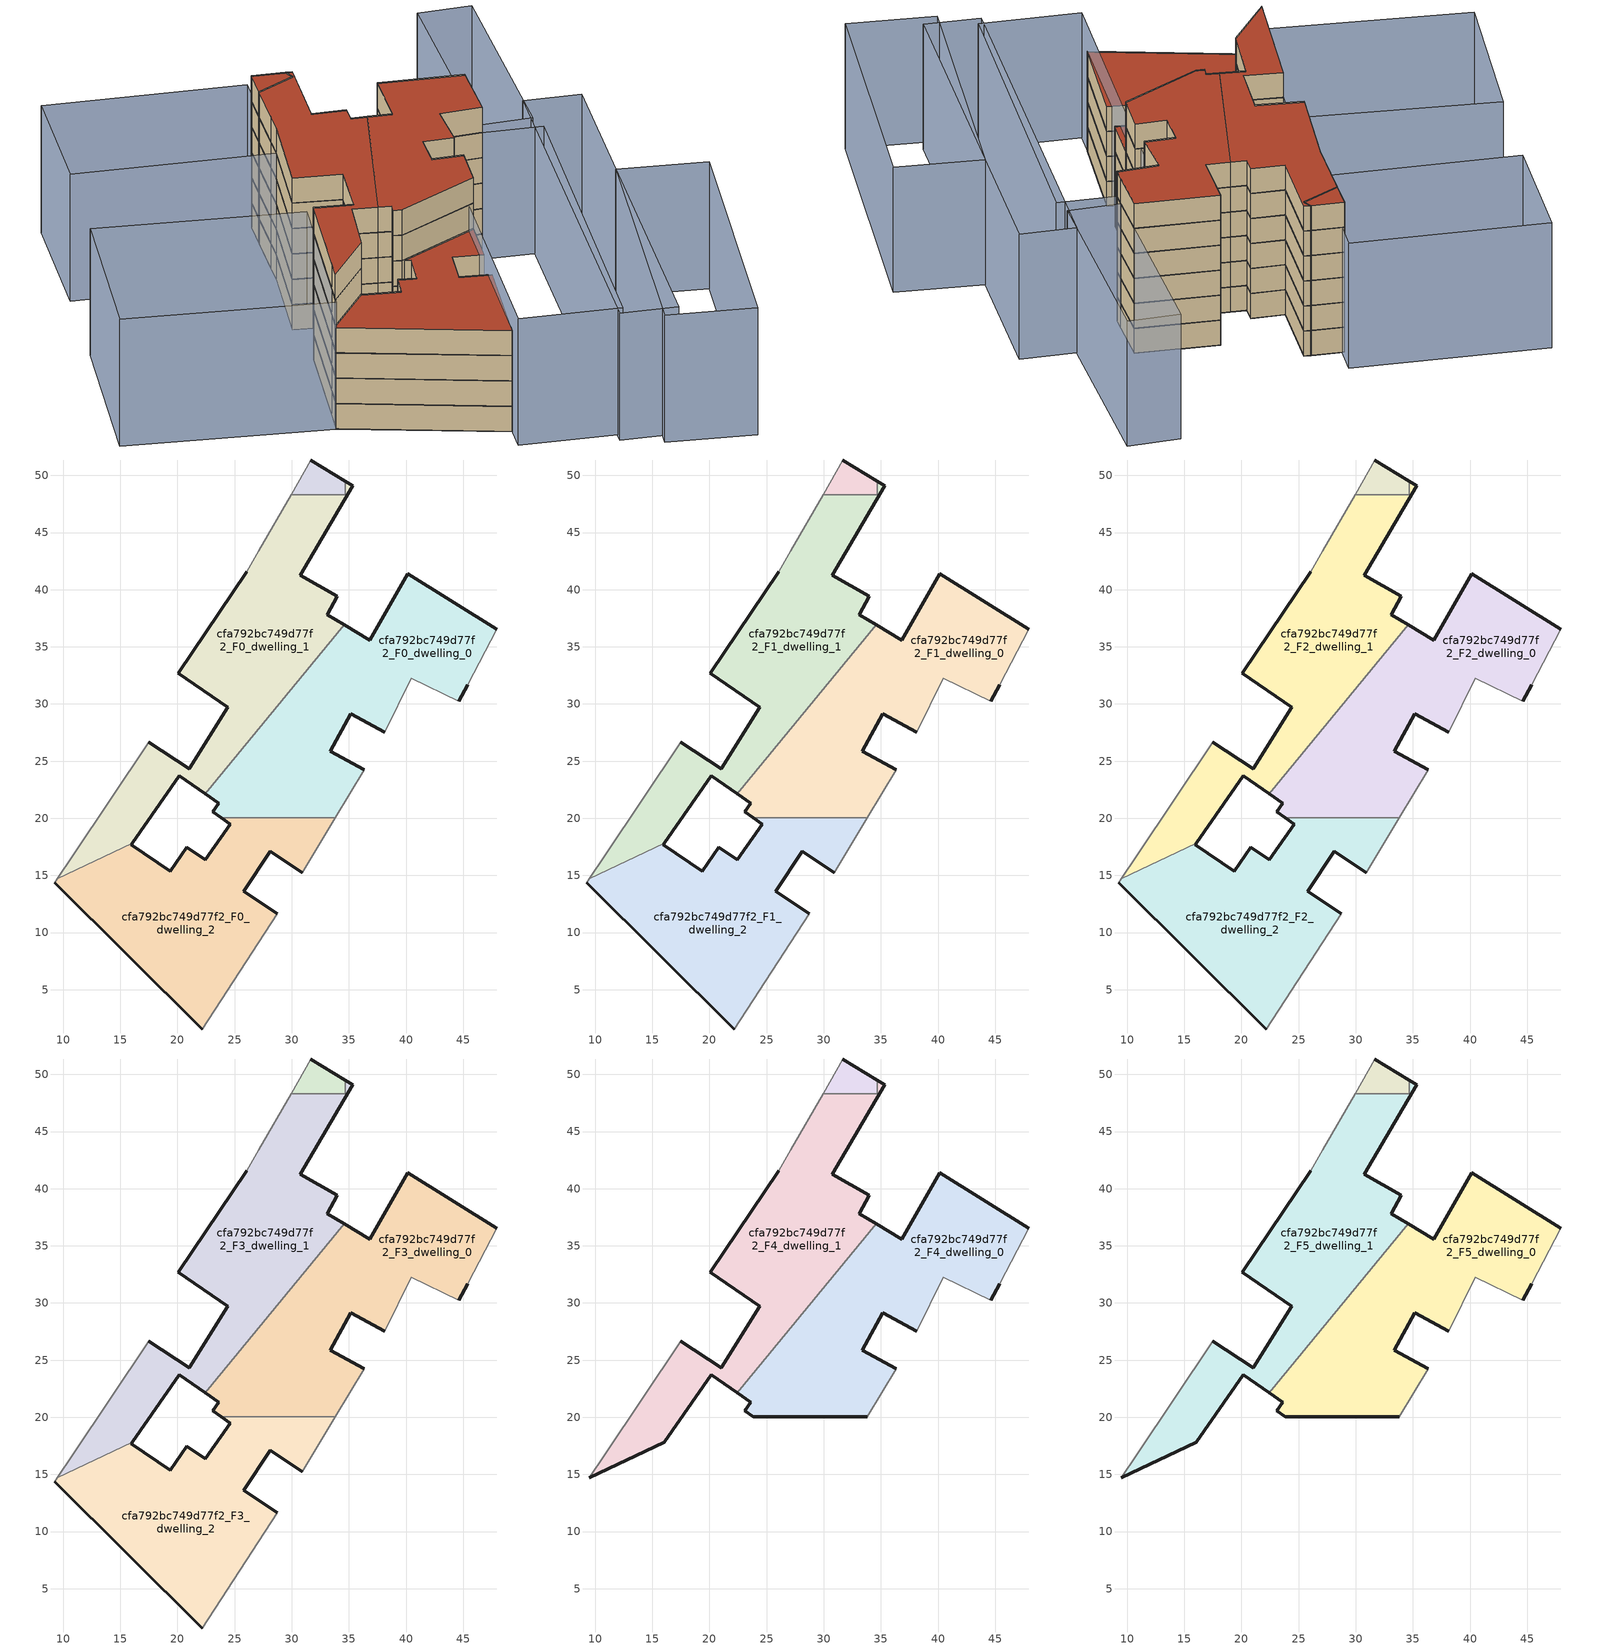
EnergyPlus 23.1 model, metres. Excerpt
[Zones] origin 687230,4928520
cfa792bc749d77f2_F0_dwelling_0
 floor ground (EU_floor_Construction): 44.61,30.25 45.38,31.7 47.96,36.53 40.14,41.41 36.85,35.57 34.58,36.92 22.44,22.13 23.6,21.33 23.08,20.57 23.85,20.03 33.82,20.03 36.35,24.22 33.37,25.86 35.18,29.17 38.14,27.54 40.45,32.25 z0
 wall outside (EU_wall_Construction): 45.38,31.7 44.61,30.25 / 38.14,27.54 35.18,29.17 33.37,25.86 36.35,24.22 / 23.85,20.03 23.08,20.57 23.6,21.33 22.44,22.13 / 34.58,36.92 36.85,35.57 40.14,41.41 47.96,36.53 z0:3
 wall adiabatic (EU_wall_Construction): 47.96,36.53 45.38,31.7 / 44.61,30.25 40.45,32.25 38.14,27.54 / 36.35,24.22 33.82,20.03 z0:3
 wall to cfa792bc749d77f2_F0_dwelling_2 (EU_wall_Construction): 33.82,20.03 23.85,20.03 z0:3
 wall to cfa792bc749d77f2_F0_dwelling_1 (EU_wall_Construction): 22.44,22.13 34.58,36.92 z0:3
cfa792bc749d77f2_F0_dwelling_1
 floor ground (EU_floor_Construction): 22.44,22.13 34.58,36.92 33.1,37.82 33.97,39.41 30.77,41.28 35.36,49.07 34.69,49.48 34.69,48.32 29.94,48.32 27.13,43.41 26.08,41.55 20.09,32.68 24.41,29.7 21.02,24.33 17.5,26.67 10.84,16.73 9.49,14.72 16.05,17.82 20.15,23.72 z0
 wall outside (EU_wall_Construction): 17.5,26.67 21.02,24.33 24.41,29.7 20.09,32.68 26.08,41.55 / 34.69,49.48 35.36,49.07 30.77,41.28 33.97,39.41 33.1,37.82 34.58,36.92 / 22.44,22.13 20.15,23.72 16.05,17.82 z0:3
 wall adiabatic (EU_wall_Construction): 26.08,41.55 27.13,43.41 29.94,48.32 / 9.49,14.72 10.84,16.73 17.5,26.67 z0:3
 wall to cfa792bc749d77f2_F0_circulation (EU_wall_Construction): 29.94,48.32 34.69,48.32 34.69,49.48 z0:3
 wall to cfa792bc749d77f2_F0_dwelling_2 (EU_wall_Construction): 16.05,17.82 9.49,14.72 z0:3
cfa792bc749d77f2_F0_dwelling_2
 floor ground (EU_floor_Construction): 28.73,11.63 25.81,13.61 28.12,17.09 30.93,15.22 33.82,20.03 23.85,20.03 24.62,19.5 22.45,16.36 20.81,17.49 19.36,15.38 15.97,17.71 16.05,17.82 9.49,14.72 9.25,14.37 22.16,1.57 z0
 wall outside (EU_wall_Construction): 16.05,17.82 15.97,17.71 19.36,15.38 20.81,17.49 22.45,16.36 24.62,19.5 23.85,20.03 / 30.93,15.22 28.12,17.09 25.81,13.61 28.73,11.63 / 22.16,1.57 9.25,14.37 z0:3
 wall adiabatic (EU_wall_Construction): 33.82,20.03 30.93,15.22 / 28.73,11.63 22.16,1.57 / 9.25,14.37 9.49,14.72 z0:3
cfa792bc749d77f2_F0_circulation
 floor ground (EU_floor_Construction): 34.69,48.32 34.69,49.48 31.67,51.34 29.94,48.32 z0
 wall outside (EU_wall_Construction): 31.67,51.34 34.69,49.48 z0:3
 wall adiabatic (EU_wall_Construction): 29.94,48.32 31.67,51.34 z0:3
cfa792bc749d77f2_F1_dwelling_0
 floor to cfa792bc749d77f2_F0_dwelling_0 (EU_floor_Construction): 44.61,30.25 45.38,31.7 47.96,36.53 40.14,41.41 36.85,35.57 34.58,36.92 22.44,22.13 23.6,21.33 23.08,20.57 23.85,20.03 33.82,20.03 36.35,24.22 33.37,25.86 35.18,29.17 38.14,27.54 40.45,32.25 z3
 wall outside (EU_wall_Construction): 45.38,31.7 44.61,30.25 / 38.14,27.54 35.18,29.17 33.37,25.86 36.35,24.22 / 23.85,20.03 23.08,20.57 23.6,21.33 22.44,22.13 / 34.58,36.92 36.85,35.57 40.14,41.41 47.96,36.53 z3:6
 wall adiabatic (EU_wall_Construction): 47.96,36.53 45.38,31.7 / 44.61,30.25 40.45,32.25 38.14,27.54 / 36.35,24.22 33.82,20.03 z3:6
 wall to cfa792bc749d77f2_F1_dwelling_2 (EU_wall_Construction): 33.82,20.03 23.85,20.03 z3:6
 wall to cfa792bc749d77f2_F1_dwelling_1 (EU_wall_Construction): 22.44,22.13 34.58,36.92 z3:6
cfa792bc749d77f2_F1_dwelling_1
 floor to cfa792bc749d77f2_F0_dwelling_1 (EU_floor_Construction): 22.44,22.13 34.58,36.92 33.1,37.82 33.97,39.41 30.77,41.28 35.36,49.07 34.69,49.48 34.69,48.32 29.94,48.32 27.13,43.41 26.08,41.55 20.09,32.68 24.41,29.7 21.02,24.33 17.5,26.67 10.84,16.73 9.49,14.72 16.05,17.82 20.15,23.72 z3
 wall outside (EU_wall_Construction): 17.5,26.67 21.02,24.33 24.41,29.7 20.09,32.68 26.08,41.55 / 34.69,49.48 35.36,49.07 30.77,41.28 33.97,39.41 33.1,37.82 34.58,36.92 / 22.44,22.13 20.15,23.72 16.05,17.82 z3:6
 wall adiabatic (EU_wall_Construction): 26.08,41.55 27.13,43.41 29.94,48.32 / 9.49,14.72 10.84,16.73 17.5,26.67 z3:6
 wall to cfa792bc749d77f2_F1_circulation (EU_wall_Construction): 29.94,48.32 34.69,48.32 34.69,49.48 z3:6
 wall to cfa792bc749d77f2_F1_dwelling_2 (EU_wall_Construction): 16.05,17.82 9.49,14.72 z3:6
cfa792bc749d77f2_F1_dwelling_2
 floor to cfa792bc749d77f2_F0_dwelling_2 (EU_floor_Construction): 28.73,11.63 25.81,13.61 28.12,17.09 30.93,15.22 33.82,20.03 23.85,20.03 24.62,19.5 22.45,16.36 20.81,17.49 19.36,15.38 15.97,17.71 16.05,17.82 9.49,14.72 9.25,14.37 22.16,1.57 z3
 wall outside (EU_wall_Construction): 16.05,17.82 15.97,17.71 19.36,15.38 20.81,17.49 22.45,16.36 24.62,19.5 23.85,20.03 / 30.93,15.22 28.12,17.09 25.81,13.61 28.73,11.63 / 22.16,1.57 9.25,14.37 z3:6
 wall adiabatic (EU_wall_Construction): 33.82,20.03 30.93,15.22 / 28.73,11.63 22.16,1.57 / 9.25,14.37 9.49,14.72 z3:6
cfa792bc749d77f2_F1_circulation
 floor to cfa792bc749d77f2_F0_circulation (EU_floor_Construction): 34.69,48.32 34.69,49.48 31.67,51.34 29.94,48.32 z3
 wall outside (EU_wall_Construction): 31.67,51.34 34.69,49.48 z3:6
 wall adiabatic (EU_wall_Construction): 29.94,48.32 31.67,51.34 z3:6
cfa792bc749d77f2_F2_dwelling_0
 floor to cfa792bc749d77f2_F1_dwelling_0 (EU_floor_Construction): 44.61,30.25 45.38,31.7 47.96,36.53 40.14,41.41 36.85,35.57 34.58,36.92 22.44,22.13 23.6,21.33 23.08,20.57 23.85,20.03 33.82,20.03 36.35,24.22 33.37,25.86 35.18,29.17 38.14,27.54 40.45,32.25 z6
 wall outside (EU_wall_Construction): 45.38,31.7 44.61,30.25 / 38.14,27.54 35.18,29.17 33.37,25.86 36.35,24.22 / 23.85,20.03 23.08,20.57 23.6,21.33 22.44,22.13 / 34.58,36.92 36.85,35.57 40.14,41.41 47.96,36.53 z6:9
 wall adiabatic (EU_wall_Construction): 47.96,36.53 45.38,31.7 / 44.61,30.25 40.45,32.25 38.14,27.54 / 36.35,24.22 33.82,20.03 z6:9
 wall to cfa792bc749d77f2_F2_dwelling_2 (EU_wall_Construction): 33.82,20.03 23.85,20.03 z6:9
 wall to cfa792bc749d77f2_F2_dwelling_1 (EU_wall_Construction): 22.44,22.13 34.58,36.92 z6:9
cfa792bc749d77f2_F2_dwelling_1
 floor to cfa792bc749d77f2_F1_dwelling_1 (EU_floor_Construction): 22.44,22.13 34.58,36.92 33.1,37.82 33.97,39.41 30.77,41.28 35.36,49.07 34.69,49.48 34.69,48.32 29.94,48.32 27.13,43.41 26.08,41.55 20.09,32.68 24.41,29.7 21.02,24.33 17.5,26.67 10.84,16.73 9.49,14.72 16.05,17.82 20.15,23.72 z6
 wall outside (EU_wall_Construction): 17.5,26.67 21.02,24.33 24.41,29.7 20.09,32.68 26.08,41.55 / 34.69,49.48 35.36,49.07 30.77,41.28 33.97,39.41 33.1,37.82 34.58,36.92 / 22.44,22.13 20.15,23.72 16.05,17.82 z6:9
 wall adiabatic (EU_wall_Construction): 26.08,41.55 27.13,43.41 29.94,48.32 / 9.49,14.72 10.84,16.73 17.5,26.67 z6:9
 wall to cfa792bc749d77f2_F2_circulation (EU_wall_Construction): 29.94,48.32 34.69,48.32 34.69,49.48 z6:9
 wall to cfa792bc749d77f2_F2_dwelling_2 (EU_wall_Construction): 16.05,17.82 9.49,14.72 z6:9
cfa792bc749d77f2_F2_dwelling_2
 floor to cfa792bc749d77f2_F1_dwelling_2 (EU_floor_Construction): 28.73,11.63 25.81,13.61 28.12,17.09 30.93,15.22 33.82,20.03 23.85,20.03 24.62,19.5 22.45,16.36 20.81,17.49 19.36,15.38 15.97,17.71 16.05,17.82 9.49,14.72 9.25,14.37 22.16,1.57 z6
 wall outside (EU_wall_Construction): 16.05,17.82 15.97,17.71 19.36,15.38 20.81,17.49 22.45,16.36 24.62,19.5 23.85,20.03 / 30.93,15.22 28.12,17.09 25.81,13.61 28.73,11.63 / 22.16,1.57 9.25,14.37 z6:9
 wall adiabatic (EU_wall_Construction): 33.82,20.03 30.93,15.22 / 28.73,11.63 22.16,1.57 / 9.25,14.37 9.49,14.72 z6:9
cfa792bc749d77f2_F2_circulation
 floor to cfa792bc749d77f2_F1_circulation (EU_floor_Construction): 34.69,48.32 34.69,49.48 31.67,51.34 29.94,48.32 z6
 wall outside (EU_wall_Construction): 31.67,51.34 34.69,49.48 z6:9
 wall adiabatic (EU_wall_Construction): 29.94,48.32 31.67,51.34 z6:9
cfa792bc749d77f2_F3_dwelling_0
 floor to cfa792bc749d77f2_F2_dwelling_0 (EU_floor_Construction): 44.61,30.25 45.38,31.7 47.96,36.53 40.14,41.41 36.85,35.57 34.58,36.92 22.44,22.13 23.6,21.33 23.08,20.57 23.85,20.03 33.82,20.03 36.35,24.22 33.37,25.86 35.18,29.17 38.14,27.54 40.45,32.25 z9
 wall outside (EU_wall_Construction): 45.38,31.7 44.61,30.25 / 38.14,27.54 35.18,29.17 33.37,25.86 36.35,24.22 / 23.85,20.03 23.08,20.57 23.6,21.33 22.44,22.13 / 34.58,36.92 36.85,35.57 40.14,41.41 47.96,36.53 z9:12
 wall adiabatic (EU_wall_Construction): 47.96,36.53 45.38,31.7 / 44.61,30.25 40.45,32.25 38.14,27.54 / 36.35,24.22 33.82,20.03 z9:12
 wall to cfa792bc749d77f2_F3_dwelling_2 (EU_wall_Construction): 33.82,20.03 23.85,20.03 z9:12
 wall to cfa792bc749d77f2_F3_dwelling_1 (EU_wall_Construction): 22.44,22.13 34.58,36.92 z9:12
cfa792bc749d77f2_F3_dwelling_1
 floor to cfa792bc749d77f2_F2_dwelling_1 (EU_floor_Construction): 22.44,22.13 34.58,36.92 33.1,37.82 33.97,39.41 30.77,41.28 35.36,49.07 34.69,49.48 34.69,48.32 29.94,48.32 27.13,43.41 26.08,41.55 20.09,32.68 24.41,29.7 21.02,24.33 17.5,26.67 10.84,16.73 9.49,14.72 16.05,17.82 20.15,23.72 z9
 wall outside (EU_wall_Construction): 17.5,26.67 21.02,24.33 24.41,29.7 20.09,32.68 26.08,41.55 / 34.69,49.48 35.36,49.07 30.77,41.28 33.97,39.41 33.1,37.82 34.58,36.92 / 22.44,22.13 20.15,23.72 16.05,17.82 z9:12
 wall adiabatic (EU_wall_Construction): 26.08,41.55 27.13,43.41 29.94,48.32 / 9.49,14.72 10.84,16.73 17.5,26.67 z9:12
 wall to cfa792bc749d77f2_F3_circulation (EU_wall_Construction): 29.94,48.32 34.69,48.32 34.69,49.48 z9:12
 wall to cfa792bc749d77f2_F3_dwelling_2 (EU_wall_Construction): 16.05,17.82 9.49,14.72 z9:12
cfa792bc749d77f2_F3_dwelling_2
 floor to cfa792bc749d77f2_F2_dwelling_2 (EU_floor_Construction): 28.73,11.63 25.81,13.61 28.12,17.09 30.93,15.22 33.82,20.03 23.85,20.03 24.62,19.5 22.45,16.36 20.81,17.49 19.36,15.38 15.97,17.71 16.05,17.82 9.49,14.72 9.25,14.37 22.16,1.57 z9
 wall outside (EU_wall_Construction): 16.05,17.82 15.97,17.71 19.36,15.38 20.81,17.49 22.45,16.36 24.62,19.5 23.85,20.03 / 30.93,15.22 28.12,17.09 25.81,13.61 28.73,11.63 / 22.16,1.57 9.25,14.37 z9:12
 wall adiabatic (EU_wall_Construction): 33.82,20.03 30.93,15.22 / 28.73,11.63 22.16,1.57 / 9.25,14.37 9.49,14.72 z9:12
 roof outside (EU_roof_Construction): 33.82,20.03 30.93,15.22 28.12,17.09 25.81,13.61 28.73,11.63 22.16,1.57 9.25,14.37 9.49,14.72 16.05,17.82 15.97,17.71 19.36,15.38 20.81,17.49 22.45,16.36 24.62,19.5 23.85,20.03 z12
cfa792bc749d77f2_F3_circulation
 floor to cfa792bc749d77f2_F2_circulation (EU_floor_Construction): 34.69,48.32 34.69,49.48 31.67,51.34 29.94,48.32 z9
 wall outside (EU_wall_Construction): 31.67,51.34 34.69,49.48 z9:12
 wall adiabatic (EU_wall_Construction): 29.94,48.32 31.67,51.34 z9:12
cfa792bc749d77f2_F4_dwelling_0
 floor to cfa792bc749d77f2_F3_dwelling_0 (EU_floor_Construction): 44.61,30.25 45.38,31.7 47.96,36.53 40.14,41.41 36.85,35.57 34.58,36.92 22.44,22.13 23.6,21.33 23.08,20.57 23.85,20.03 33.82,20.03 36.35,24.22 33.37,25.86 35.18,29.17 38.14,27.54 40.45,32.25 z12
 wall outside (EU_wall_Construction): 45.38,31.7 44.61,30.25 / 38.14,27.54 35.18,29.17 33.37,25.86 36.35,24.22 / 33.82,20.03 23.85,20.03 23.08,20.57 23.6,21.33 22.44,22.13 / 34.58,36.92 36.85,35.57 40.14,41.41 47.96,36.53 z12:15
 wall adiabatic (EU_wall_Construction): 47.96,36.53 45.38,31.7 / 44.61,30.25 40.45,32.25 38.14,27.54 / 36.35,24.22 33.82,20.03 z12:15
 wall to cfa792bc749d77f2_F4_dwelling_1 (EU_wall_Construction): 22.44,22.13 34.58,36.92 z12:15
cfa792bc749d77f2_F4_dwelling_1
 floor to cfa792bc749d77f2_F3_dwelling_1 (EU_floor_Construction): 22.44,22.13 34.58,36.92 33.1,37.82 33.97,39.41 30.77,41.28 35.36,49.07 34.69,49.48 34.69,48.32 29.94,48.32 27.13,43.41 26.08,41.55 20.09,32.68 24.41,29.7 21.02,24.33 17.5,26.67 10.84,16.73 9.49,14.72 16.05,17.82 20.15,23.72 z12
 wall outside (EU_wall_Construction): 17.5,26.67 21.02,24.33 24.41,29.7 20.09,32.68 26.08,41.55 / 34.69,49.48 35.36,49.07 30.77,41.28 33.97,39.41 33.1,37.82 34.58,36.92 / 22.44,22.13 20.15,23.72 16.05,17.82 9.49,14.72 z12:15
 wall adiabatic (EU_wall_Construction): 26.08,41.55 27.13,43.41 29.94,48.32 / 9.49,14.72 10.84,16.73 17.5,26.67 z12:15
 wall to cfa792bc749d77f2_F4_circulation (EU_wall_Construction): 29.94,48.32 34.69,48.32 34.69,49.48 z12:15
cfa792bc749d77f2_F4_circulation
 floor to cfa792bc749d77f2_F3_circulation (EU_floor_Construction): 34.69,48.32 34.69,49.48 31.67,51.34 29.94,48.32 z12
 wall outside (EU_wall_Construction): 31.67,51.34 34.69,49.48 z12:15
 wall adiabatic (EU_wall_Construction): 29.94,48.32 31.67,51.34 z12:15
cfa792bc749d77f2_F5_dwelling_0
 floor to cfa792bc749d77f2_F4_dwelling_0 (EU_floor_Construction): 44.61,30.25 45.38,31.7 47.96,36.53 40.14,41.41 36.85,35.57 34.58,36.92 22.44,22.13 23.6,21.33 23.08,20.57 23.85,20.03 33.82,20.03 36.35,24.22 33.37,25.86 35.18,29.17 38.14,27.54 40.45,32.25 z15
 wall outside (EU_wall_Construction): 45.38,31.7 44.61,30.25 / 38.14,27.54 35.18,29.17 33.37,25.86 36.35,24.22 / 33.82,20.03 23.85,20.03 23.08,20.57 23.6,21.33 22.44,22.13 / 34.58,36.92 36.85,35.57 40.14,41.41 47.96,36.53 z15:18
 wall adiabatic (EU_wall_Construction): 47.96,36.53 45.38,31.7 / 44.61,30.25 40.45,32.25 38.14,27.54 / 36.35,24.22 33.82,20.03 z15:18
 wall to cfa792bc749d77f2_F5_dwelling_1 (EU_wall_Construction): 22.44,22.13 34.58,36.92 z15:18
 roof outside (EU_roof_Construction): 47.96,36.53 45.38,31.7 44.61,30.25 40.45,32.25 38.14,27.54 35.18,29.17 33.37,25.86 36.35,24.22 33.82,20.03 23.85,20.03 23.08,20.57 23.6,21.33 22.44,22.13 34.58,36.92 36.85,35.57 40.14,41.41 z18
cfa792bc749d77f2_F5_dwelling_1
 floor to cfa792bc749d77f2_F4_dwelling_1 (EU_floor_Construction): 22.44,22.13 34.58,36.92 33.1,37.82 33.97,39.41 30.77,41.28 35.36,49.07 34.69,49.48 34.69,48.32 29.94,48.32 27.13,43.41 26.08,41.55 20.09,32.68 24.41,29.7 21.02,24.33 17.5,26.67 10.84,16.73 9.49,14.72 16.05,17.82 20.15,23.72 z15
 wall outside (EU_wall_Construction): 17.5,26.67 21.02,24.33 24.41,29.7 20.09,32.68 26.08,41.55 / 34.69,49.48 35.36,49.07 30.77,41.28 33.97,39.41 33.1,37.82 34.58,36.92 / 22.44,22.13 20.15,23.72 16.05,17.82 9.49,14.72 z15:18
 wall adiabatic (EU_wall_Construction): 26.08,41.55 27.13,43.41 29.94,48.32 / 9.49,14.72 10.84,16.73 17.5,26.67 z15:18
 wall to cfa792bc749d77f2_F5_circulation (EU_wall_Construction): 29.94,48.32 34.69,48.32 34.69,49.48 z15:18
 roof outside (EU_roof_Construction): 35.36,49.07 30.77,41.28 33.97,39.41 33.1,37.82 34.58,36.92 22.44,22.13 20.15,23.72 16.05,17.82 9.49,14.72 10.84,16.73 17.5,26.67 21.02,24.33 24.41,29.7 20.09,32.68 26.08,41.55 27.13,43.41 29.94,48.32 34.69,48.32 34.69,49.48 z18
cfa792bc749d77f2_F5_circulation
 floor to cfa792bc749d77f2_F4_circulation (EU_floor_Construction): 34.69,48.32 34.69,49.48 31.67,51.34 29.94,48.32 z15
 wall outside (EU_wall_Construction): 31.67,51.34 34.69,49.48 z15:18
 wall adiabatic (EU_wall_Construction): 29.94,48.32 31.67,51.34 z15:18
 roof outside (EU_roof_Construction): 34.69,49.48 34.69,48.32 29.94,48.32 31.67,51.34 z18
shading: 57.53,9.82 40.35,-16.06 / 40.35,-16.06 32.24,-10.68 / 32.24,-10.68 49.42,15.21 / 49.42,15.21 57.53,9.82 / 29.11,-7.26 52.24,32.34 / 52.24,32.34 57.6,29.21 / 57.6,29.21 34.47,-10.39 / 34.47,-10.39 29.11,-7.26 / 20.67,-0.93 40.66,32.61 / 40.66,32.61 50.16,26.95 / 50.16,26.95 30.17,-6.59 / 30.17,-6.59 20.67,-0.93 / 19.99,30.39 9.26,14.36 / 9.26,14.36 -9.5,26.93 / -9.5,26.93 1.24,42.95 / 1.24,42.95 19.99,30.39 / 50.5,28.99 45.38,31.7 / 45.38,31.7 56.78,53.24 / 56.78,53.24 61.9,50.53 / 61.9,50.53 50.5,28.99 / 26.08,41.56 7.51,52.75 / 7.51,52.75 15.1,65.32 / 15.1,65.32 33.66,54.13 / 33.66,54.13 26.08,41.56 z0:15
[Building]
EU S2 Campaign: North Axis=0; Terrain=City; Solar Distribution=FullExterior
[Site:Location]
Bologna: Latitude=44.5; Longitude=11.25; Time Zone=1; Elevation=37
[SizingPeriod:WeatherFileDays]
AnnualSizingPeriod: Begin Month=1; Begin Day of Month=1; End Month=12; End Day of Month=31; Day of Week for Start Day=Monday; Use Weather File Daylight Saving Period=No; Use Weather File Rain and Snow Indicators=No
[MATERIAL]
EU_InternalMass_Material: Roughness=MediumRough; Thickness=0.1; Conductivity=1; Density=1800; Specific Heat=900; Thermal Absorptance=0.9; Solar Absorptance=0.7; Visible Absorptance=0.7
[MATERIAL:NOMASS] Roughness=MediumRough; Thermal Absorptance=0.9; Solar Absorptance=0.7; Visible Absorptance=0.7
Name | Thermal Resistance
EU_wall_NoMass | 0.905828
EU_roof_NoMass | 0.37593
EU_floor_NoMass | 0.67114
[CONSTRUCTION]
EU_wall_Construction: EU_wall_NoMass
EU_roof_Construction: EU_roof_NoMass
EU_floor_Construction: EU_floor_NoMass
EU_InternalMass_Construction: EU_InternalMass_Material
[ZONE] Type=1; Multiplier=1; Ceiling Height=autocalculate; Floor Area=autocalculate; Part of Total Floor Area=Yes
Name | Volume
cfa792bc749d77f2_F0_dwelling_0 | 649.312
cfa792bc749d77f2_F1_dwelling_0; cfa792bc749d77f2_F2_dwelling_0; cfa792bc749d77f2_F3_dwelling_0; cfa792bc749d77f2_F4_dwelling_0; cfa792bc749d77f2_F5_dwelling_0 | 649.308
cfa792bc749d77f2_F0_dwelling_1 | 633.738
cfa792bc749d77f2_F1_dwelling_1; cfa792bc749d77f2_F2_dwelling_1; cfa792bc749d77f2_F3_dwelling_1; cfa792bc749d77f2_F4_dwelling_1; cfa792bc749d77f2_F5_dwelling_1 | 633.739
cfa792bc749d77f2_F0_dwelling_2 | 596.024
cfa792bc749d77f2_F1_dwelling_2; cfa792bc749d77f2_F2_dwelling_2; cfa792bc749d77f2_F3_dwelling_2 | 596.023
cfa792bc749d77f2_F0_circulation | 26.8206
cfa792bc749d77f2_F1_circulation; cfa792bc749d77f2_F2_circulation; cfa792bc749d77f2_F3_circulation; cfa792bc749d77f2_F4_circulation; cfa792bc749d77f2_F5_circulation | 26.8213
[INTERNALMASS] Construction=EU_InternalMass_Construction
Name | Zone or ZoneList | Surface Area
cfa792bc749d77f2_F0_dwelling_0_EU_InternalMass | cfa792bc749d77f2_F0_dwelling_0 | 202.022
cfa792bc749d77f2_F0_dwelling_1_EU_InternalMass | cfa792bc749d77f2_F0_dwelling_1 | 199.643
cfa792bc749d77f2_F0_dwelling_2_EU_InternalMass | cfa792bc749d77f2_F0_dwelling_2 | 198.672
cfa792bc749d77f2_F1_dwelling_0_EU_InternalMass | cfa792bc749d77f2_F1_dwelling_0 | 202.022
cfa792bc749d77f2_F1_dwelling_1_EU_InternalMass | cfa792bc749d77f2_F1_dwelling_1 | 199.643
cfa792bc749d77f2_F1_dwelling_2_EU_InternalMass | cfa792bc749d77f2_F1_dwelling_2 | 198.672
cfa792bc749d77f2_F2_dwelling_0_EU_InternalMass | cfa792bc749d77f2_F2_dwelling_0 | 202.022
cfa792bc749d77f2_F2_dwelling_1_EU_InternalMass | cfa792bc749d77f2_F2_dwelling_1 | 199.643
cfa792bc749d77f2_F2_dwelling_2_EU_InternalMass | cfa792bc749d77f2_F2_dwelling_2 | 198.672
cfa792bc749d77f2_F3_dwelling_0_EU_InternalMass | cfa792bc749d77f2_F3_dwelling_0 | 202.022
cfa792bc749d77f2_F3_dwelling_1_EU_InternalMass | cfa792bc749d77f2_F3_dwelling_1 | 199.643
cfa792bc749d77f2_F3_dwelling_2_EU_InternalMass | cfa792bc749d77f2_F3_dwelling_2 | 198.672
cfa792bc749d77f2_F4_dwelling_0_EU_InternalMass | cfa792bc749d77f2_F4_dwelling_0 | 277.215
cfa792bc749d77f2_F4_dwelling_1_EU_InternalMass | cfa792bc749d77f2_F4_dwelling_1 | 277.215
cfa792bc749d77f2_F5_dwelling_0_EU_InternalMass | cfa792bc749d77f2_F5_dwelling_0 | 277.215
cfa792bc749d77f2_F5_dwelling_1_EU_InternalMass | cfa792bc749d77f2_F5_dwelling_1 | 277.215
[OTHEREQUIPMENT] Fuel Type=Electricity; Design Level Calculation Method=Watts/Area; Power per Zone Floor Area=1; Fraction Latent=0; Fraction Radiant=0; Fraction Lost=0; Carbon Dioxide Generation Rate=0; EndUse Subcategory=EU_Step8_InternalGains
Name | Zone or ZoneList or Space or SpaceList | Schedule
EU_Step8_InternalGain_cfa792bc749d77f2_F0_dwelling_0_f000 | cfa792bc749d77f2_F0_dwelling_0 | EU_Step8_GainSchedule_cfa792bc749d77f2_F0_dwelling_0_f000
EU_Step8_InternalGain_cfa792bc749d77f2_F0_dwelling_1_f000 | cfa792bc749d77f2_F0_dwelling_1 | EU_Step8_GainSchedule_cfa792bc749d77f2_F0_dwelling_1_f000
EU_Step8_InternalGain_cfa792bc749d77f2_F0_dwelling_2_f000 | cfa792bc749d77f2_F0_dwelling_2 | EU_Step8_GainSchedule_cfa792bc749d77f2_F0_dwelling_2_f000
EU_Step8_InternalGain_cfa792bc749d77f2_F1_dwelling_0_f000 | cfa792bc749d77f2_F1_dwelling_0 | EU_Step8_GainSchedule_cfa792bc749d77f2_F1_dwelling_0_f000
EU_Step8_InternalGain_cfa792bc749d77f2_F1_dwelling_1_f000 | cfa792bc749d77f2_F1_dwelling_1 | EU_Step8_GainSchedule_cfa792bc749d77f2_F1_dwelling_1_f000
EU_Step8_InternalGain_cfa792bc749d77f2_F1_dwelling_2_f000 | cfa792bc749d77f2_F1_dwelling_2 | EU_Step8_GainSchedule_cfa792bc749d77f2_F1_dwelling_2_f000
EU_Step8_InternalGain_cfa792bc749d77f2_F2_dwelling_0_f000 | cfa792bc749d77f2_F2_dwelling_0 | EU_Step8_GainSchedule_cfa792bc749d77f2_F2_dwelling_0_f000
EU_Step8_InternalGain_cfa792bc749d77f2_F2_dwelling_1_f000 | cfa792bc749d77f2_F2_dwelling_1 | EU_Step8_GainSchedule_cfa792bc749d77f2_F2_dwelling_1_f000
EU_Step8_InternalGain_cfa792bc749d77f2_F2_dwelling_2_f000 | cfa792bc749d77f2_F2_dwelling_2 | EU_Step8_GainSchedule_cfa792bc749d77f2_F2_dwelling_2_f000
EU_Step8_InternalGain_cfa792bc749d77f2_F3_dwelling_0_f000 | cfa792bc749d77f2_F3_dwelling_0 | EU_Step8_GainSchedule_cfa792bc749d77f2_F3_dwelling_0_f000
EU_Step8_InternalGain_cfa792bc749d77f2_F3_dwelling_1_f000 | cfa792bc749d77f2_F3_dwelling_1 | EU_Step8_GainSchedule_cfa792bc749d77f2_F3_dwelling_1_f000
EU_Step8_InternalGain_cfa792bc749d77f2_F3_dwelling_2_f000 | cfa792bc749d77f2_F3_dwelling_2 | EU_Step8_GainSchedule_cfa792bc749d77f2_F3_dwelling_2_f000
EU_Step8_InternalGain_cfa792bc749d77f2_F4_dwelling_0_f000 | cfa792bc749d77f2_F4_dwelling_0 | EU_Step8_GainSchedule_cfa792bc749d77f2_F4_dwelling_0_f000
EU_Step8_InternalGain_cfa792bc749d77f2_F4_dwelling_1_f000 | cfa792bc749d77f2_F4_dwelling_1 | EU_Step8_GainSchedule_cfa792bc749d77f2_F4_dwelling_1_f000
EU_Step8_InternalGain_cfa792bc749d77f2_F5_dwelling_0_f000 | cfa792bc749d77f2_F5_dwelling_0 | EU_Step8_GainSchedule_cfa792bc749d77f2_F5_dwelling_0_f000
EU_Step8_InternalGain_cfa792bc749d77f2_F5_dwelling_1_f000 | cfa792bc749d77f2_F5_dwelling_1 | EU_Step8_GainSchedule_cfa792bc749d77f2_F5_dwelling_1_f000
[ZONEINFILTRATION:DESIGNFLOWRATE] Schedule=EU_AlwaysOn; Design Flow Rate Calculation Method=Flow/Area; Flow Rate per Floor Area=0.0005; Constant Term Coefficient=1; Temperature Term Coefficient=0; Velocity Term Coefficient=0; Velocity Squared Term Coefficient=0
Name | Zone or ZoneList or Space or SpaceList
EU_Circulation_Infiltration_cfa792bc749d77f2_F0_circulation | cfa792bc749d77f2_F0_circulation
EU_Circulation_Infiltration_cfa792bc749d77f2_F1_circulation | cfa792bc749d77f2_F1_circulation
EU_Circulation_Infiltration_cfa792bc749d77f2_F2_circulation | cfa792bc749d77f2_F2_circulation
EU_Circulation_Infiltration_cfa792bc749d77f2_F3_circulation | cfa792bc749d77f2_F3_circulation
EU_Circulation_Infiltration_cfa792bc749d77f2_F4_circulation | cfa792bc749d77f2_F4_circulation
EU_Circulation_Infiltration_cfa792bc749d77f2_F5_circulation | cfa792bc749d77f2_F5_circulation
[ZONEVENTILATION:DESIGNFLOWRATE] Schedule=EU_AlwaysOn; Design Flow Rate Calculation Method=AirChanges/Hour; Air Changes per Hour=0.73129; Ventilation Type=Natural; Fan Pressure Rise=0; Fan Total Efficiency=1; Constant Term Coefficient=1; Temperature Term Coefficient=0; Velocity Term Coefficient=0; Velocity Squared Term Coefficient=0; Minimum Indoor Temperature=-100; Maximum Indoor Temperature=100; Delta Temperature=-100; Minimum Outdoor Temperature=-100; Maximum Outdoor Temperature=100; Maximum Wind Speed=40
Name | Zone or ZoneList or Space or SpaceList
EU_ConstantAir_cfa792bc749d77f2_F0_dwelling_0 | cfa792bc749d77f2_F0_dwelling_0
EU_ConstantAir_cfa792bc749d77f2_F0_dwelling_1 | cfa792bc749d77f2_F0_dwelling_1
EU_ConstantAir_cfa792bc749d77f2_F0_dwelling_2 | cfa792bc749d77f2_F0_dwelling_2
EU_ConstantAir_cfa792bc749d77f2_F1_dwelling_0 | cfa792bc749d77f2_F1_dwelling_0
EU_ConstantAir_cfa792bc749d77f2_F1_dwelling_1 | cfa792bc749d77f2_F1_dwelling_1
EU_ConstantAir_cfa792bc749d77f2_F1_dwelling_2 | cfa792bc749d77f2_F1_dwelling_2
EU_ConstantAir_cfa792bc749d77f2_F2_dwelling_0 | cfa792bc749d77f2_F2_dwelling_0
EU_ConstantAir_cfa792bc749d77f2_F2_dwelling_1 | cfa792bc749d77f2_F2_dwelling_1
EU_ConstantAir_cfa792bc749d77f2_F2_dwelling_2 | cfa792bc749d77f2_F2_dwelling_2
EU_ConstantAir_cfa792bc749d77f2_F3_dwelling_0 | cfa792bc749d77f2_F3_dwelling_0
EU_ConstantAir_cfa792bc749d77f2_F3_dwelling_1 | cfa792bc749d77f2_F3_dwelling_1
EU_ConstantAir_cfa792bc749d77f2_F3_dwelling_2 | cfa792bc749d77f2_F3_dwelling_2
EU_ConstantAir_cfa792bc749d77f2_F4_dwelling_0 | cfa792bc749d77f2_F4_dwelling_0
EU_ConstantAir_cfa792bc749d77f2_F4_dwelling_1 | cfa792bc749d77f2_F4_dwelling_1
EU_ConstantAir_cfa792bc749d77f2_F5_dwelling_0 | cfa792bc749d77f2_F5_dwelling_0
EU_ConstantAir_cfa792bc749d77f2_F5_dwelling_1 | cfa792bc749d77f2_F5_dwelling_1
[HVACTEMPLATE:THERMOSTAT] Constant Heating Setpoint=20; Constant Cooling Setpoint=50
EU_HeatOnly_cfa792bc749d77f2_F0_dwelling_0; EU_HeatOnly_cfa792bc749d77f2_F0_dwelling_1; EU_HeatOnly_cfa792bc749d77f2_F0_dwelling_2; EU_HeatOnly_cfa792bc749d77f2_F1_dwelling_0; EU_HeatOnly_cfa792bc749d77f2_F1_dwelling_1; EU_HeatOnly_cfa792bc749d77f2_F1_dwelling_2; EU_HeatOnly_cfa792bc749d77f2_F2_dwelling_0; EU_HeatOnly_cfa792bc749d77f2_F2_dwelling_1; EU_HeatOnly_cfa792bc749d77f2_F2_dwelling_2; EU_HeatOnly_cfa792bc749d77f2_F3_dwelling_0; EU_HeatOnly_cfa792bc749d77f2_F3_dwelling_1; EU_HeatOnly_cfa792bc749d77f2_F3_dwelling_2; EU_HeatOnly_cfa792bc749d77f2_F4_dwelling_0; EU_HeatOnly_cfa792bc749d77f2_F4_dwelling_1; EU_HeatOnly_cfa792bc749d77f2_F5_dwelling_0; EU_HeatOnly_cfa792bc749d77f2_F5_dwelling_1
[HVACTEMPLATE:ZONE:IDEALLOADSAIRSYSTEM] System Availability Schedule=EU_AlwaysOn; Maximum Heating Supply Air Temperature=50; Minimum Cooling Supply Air Temperature=13; Maximum Heating Supply Air Humidity Ratio=0.0156; Minimum Cooling Supply Air Humidity Ratio=0.0077; Heating Limit=NoLimit; Cooling Limit=NoLimit; Heating Availability Schedule=EU_AlwaysOn; Cooling Availability Schedule=EU_CoolingOff; Dehumidification Control Type=ConstantSensibleHeatRatio; Cooling Sensible Heat Ratio=0.7; Dehumidification Setpoint=60; Humidification Control Type=None; Humidification Setpoint=30; Outdoor Air Method=None; Outdoor Air Flow Rate per Person=0.00944; Outdoor Air Flow Rate per Zone Floor Area=0; Outdoor Air Flow Rate per Zone=0; Demand Controlled Ventilation Type=None; Outdoor Air Economizer Type=NoEconomizer; Heat Recovery Type=None; Sensible Heat Recovery Effectiveness=0.7; Latent Heat Recovery Effectiveness=0.65
Name | Template Thermostat
cfa792bc749d77f2_F0_dwelling_0 | EU_HeatOnly_cfa792bc749d77f2_F0_dwelling_0
cfa792bc749d77f2_F0_dwelling_1 | EU_HeatOnly_cfa792bc749d77f2_F0_dwelling_1
cfa792bc749d77f2_F0_dwelling_2 | EU_HeatOnly_cfa792bc749d77f2_F0_dwelling_2
cfa792bc749d77f2_F1_dwelling_0 | EU_HeatOnly_cfa792bc749d77f2_F1_dwelling_0
cfa792bc749d77f2_F1_dwelling_1 | EU_HeatOnly_cfa792bc749d77f2_F1_dwelling_1
cfa792bc749d77f2_F1_dwelling_2 | EU_HeatOnly_cfa792bc749d77f2_F1_dwelling_2
cfa792bc749d77f2_F2_dwelling_0 | EU_HeatOnly_cfa792bc749d77f2_F2_dwelling_0
cfa792bc749d77f2_F2_dwelling_1 | EU_HeatOnly_cfa792bc749d77f2_F2_dwelling_1
cfa792bc749d77f2_F2_dwelling_2 | EU_HeatOnly_cfa792bc749d77f2_F2_dwelling_2
cfa792bc749d77f2_F3_dwelling_0 | EU_HeatOnly_cfa792bc749d77f2_F3_dwelling_0
cfa792bc749d77f2_F3_dwelling_1 | EU_HeatOnly_cfa792bc749d77f2_F3_dwelling_1
cfa792bc749d77f2_F3_dwelling_2 | EU_HeatOnly_cfa792bc749d77f2_F3_dwelling_2
cfa792bc749d77f2_F4_dwelling_0 | EU_HeatOnly_cfa792bc749d77f2_F4_dwelling_0
cfa792bc749d77f2_F4_dwelling_1 | EU_HeatOnly_cfa792bc749d77f2_F4_dwelling_1
cfa792bc749d77f2_F5_dwelling_0 | EU_HeatOnly_cfa792bc749d77f2_F5_dwelling_0
cfa792bc749d77f2_F5_dwelling_1 | EU_HeatOnly_cfa792bc749d77f2_F5_dwelling_1
[SIZING:ZONE] Zone Cooling Design Supply Air Temperature Input Method=SupplyAirTemperature; Zone Cooling Design Supply Air Temperature=13; Zone Heating Design Supply Air Temperature Input Method=SupplyAirTemperature; Zone Heating Design Supply Air Temperature=50; Zone Cooling Design Supply Air Humidity Ratio=0.008; Zone Heating Design Supply Air Humidity Ratio=0.008; Cooling Design Air Flow Method=DesignDay; Cooling Design Air Flow Rate=0; Cooling Minimum Air Flow per Zone Floor Area=0.000762; Cooling Minimum Air Flow=0; Cooling Minimum Air Flow Fraction=0.2; Heating Design Air Flow Method=DesignDay; Heating Design Air Flow Rate=0; Heating Maximum Air Flow per Zone Floor Area=0.002032; Heating Maximum Air Flow=0.141576; Heating Maximum Air Flow Fraction=0.3; Account for Dedicated Outdoor Air System=No; Dedicated Outdoor Air System Control Strategy=NeutralSupplyAir; Dedicated Outdoor Air Low Setpoint Temperature for Design=autosize; Dedicated Outdoor Air High Setpoint Temperature for Design=autosize; Zone Load Sizing Method=Sensible Load Only No Latent Load; Zone Latent Cooling Design Supply Air Humidity Ratio Input Method=HumidityRatioDifference; Zone Cooling Design Supply Air Humidity Ratio Difference=0.005; Zone Latent Heating Design Supply Air Humidity Ratio Input Method=HumidityRatioDifference; Zone Humidification Design Supply Air Humidity Ratio Difference=0.005
cfa792bc749d77f2_F0_dwelling_0; cfa792bc749d77f2_F0_dwelling_1; cfa792bc749d77f2_F0_dwelling_2; cfa792bc749d77f2_F1_dwelling_0; cfa792bc749d77f2_F1_dwelling_1; cfa792bc749d77f2_F1_dwelling_2; cfa792bc749d77f2_F2_dwelling_0; cfa792bc749d77f2_F2_dwelling_1; cfa792bc749d77f2_F2_dwelling_2; cfa792bc749d77f2_F3_dwelling_0; cfa792bc749d77f2_F3_dwelling_1; cfa792bc749d77f2_F3_dwelling_2; cfa792bc749d77f2_F4_dwelling_0; cfa792bc749d77f2_F4_dwelling_1; cfa792bc749d77f2_F5_dwelling_0; cfa792bc749d77f2_F5_dwelling_1
[SCHEDULE:CONSTANT]
Name | Hourly Value
EU_AlwaysOn | 1
EU_CoolingOff | 0
[SCHEDULE:FILE] Column Number=1; Rows to Skip at Top=0; Number of Hours of Data=8760; Column Separator=Comma; Interpolate to Timestep=No; Minutes per Item=60; Adjust Schedule for Daylight Savings=Yes
Name | File
EU_Step8_GainSchedule_cfa792bc749d77f2_F0_dwelling_0_f000 | ../../schedules/cfa792bc749d77f2/cfa792bc749d77f2_F0_dwelling_0_f000_gain.csv
EU_Step8_GainSchedule_cfa792bc749d77f2_F0_dwelling_1_f000 | ../../schedules/cfa792bc749d77f2/cfa792bc749d77f2_F0_dwelling_1_f000_gain.csv
EU_Step8_GainSchedule_cfa792bc749d77f2_F0_dwelling_2_f000 | ../../schedules/cfa792bc749d77f2/cfa792bc749d77f2_F0_dwelling_2_f000_gain.csv
EU_Step8_GainSchedule_cfa792bc749d77f2_F1_dwelling_0_f000 | ../../schedules/cfa792bc749d77f2/cfa792bc749d77f2_F1_dwelling_0_f000_gain.csv
EU_Step8_GainSchedule_cfa792bc749d77f2_F1_dwelling_1_f000 | ../../schedules/cfa792bc749d77f2/cfa792bc749d77f2_F1_dwelling_1_f000_gain.csv
EU_Step8_GainSchedule_cfa792bc749d77f2_F1_dwelling_2_f000 | ../../schedules/cfa792bc749d77f2/cfa792bc749d77f2_F1_dwelling_2_f000_gain.csv
EU_Step8_GainSchedule_cfa792bc749d77f2_F2_dwelling_0_f000 | ../../schedules/cfa792bc749d77f2/cfa792bc749d77f2_F2_dwelling_0_f000_gain.csv
EU_Step8_GainSchedule_cfa792bc749d77f2_F2_dwelling_1_f000 | ../../schedules/cfa792bc749d77f2/cfa792bc749d77f2_F2_dwelling_1_f000_gain.csv
EU_Step8_GainSchedule_cfa792bc749d77f2_F2_dwelling_2_f000 | ../../schedules/cfa792bc749d77f2/cfa792bc749d77f2_F2_dwelling_2_f000_gain.csv
EU_Step8_GainSchedule_cfa792bc749d77f2_F3_dwelling_0_f000 | ../../schedules/cfa792bc749d77f2/cfa792bc749d77f2_F3_dwelling_0_f000_gain.csv
EU_Step8_GainSchedule_cfa792bc749d77f2_F3_dwelling_1_f000 | ../../schedules/cfa792bc749d77f2/cfa792bc749d77f2_F3_dwelling_1_f000_gain.csv
EU_Step8_GainSchedule_cfa792bc749d77f2_F3_dwelling_2_f000 | ../../schedules/cfa792bc749d77f2/cfa792bc749d77f2_F3_dwelling_2_f000_gain.csv
EU_Step8_GainSchedule_cfa792bc749d77f2_F4_dwelling_0_f000 | ../../schedules/cfa792bc749d77f2/cfa792bc749d77f2_F4_dwelling_0_f000_gain.csv
EU_Step8_GainSchedule_cfa792bc749d77f2_F4_dwelling_1_f000 | ../../schedules/cfa792bc749d77f2/cfa792bc749d77f2_F4_dwelling_1_f000_gain.csv
EU_Step8_GainSchedule_cfa792bc749d77f2_F5_dwelling_0_f000 | ../../schedules/cfa792bc749d77f2/cfa792bc749d77f2_F5_dwelling_0_f000_gain.csv
EU_Step8_GainSchedule_cfa792bc749d77f2_F5_dwelling_1_f000 | ../../schedules/cfa792bc749d77f2/cfa792bc749d77f2_F5_dwelling_1_f000_gain.csv
